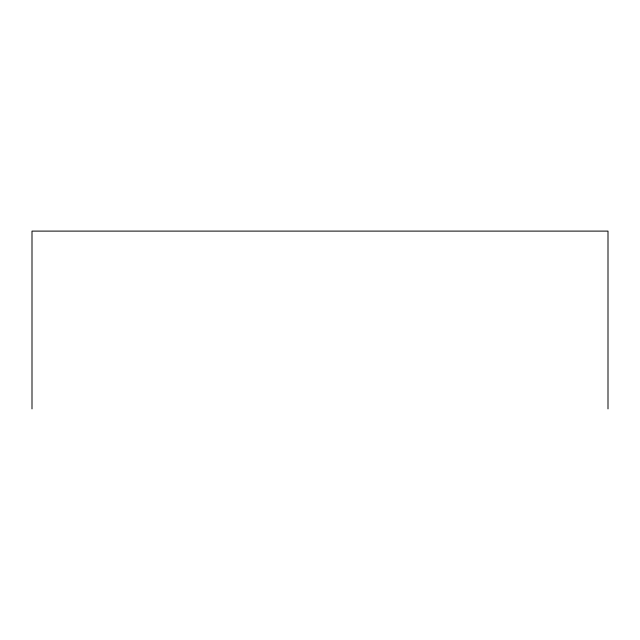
<?xml version="1.0" encoding="UTF-8"?>
<svg xmlns="http://www.w3.org/2000/svg" width="640" height="640" viewBox="0 0 640 640"><rect width="100%" height="100%" fill="white"/><g stroke="black" fill="none" stroke-linecap="round" stroke-linejoin="round"><path stroke-width="0.96" d="M608 408.896L608 231.104L32 231.104L32 408.896"/></g></svg>
